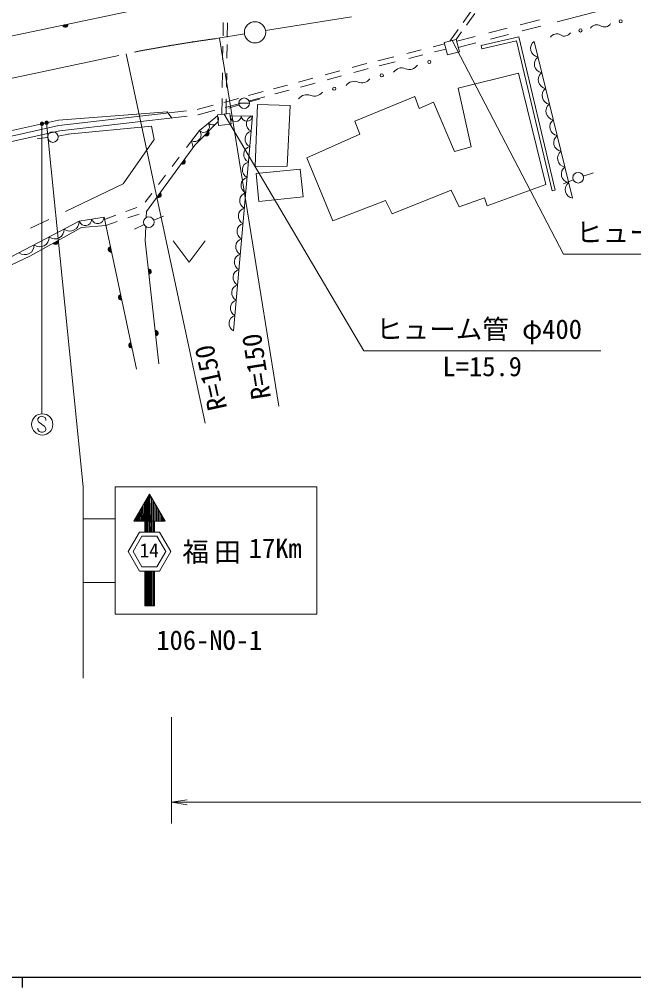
# Model space of a CAD drawing. Units: millimetres, scale not verified. Extents: x 40000 to 680000, y 20000 to 380000.
# Drawn here: x 267748 to 325600, y 204000 to 295158 of the extents above; entities that cross this region are included whole.
import ezdxf
from ezdxf.enums import TextEntityAlignment as Align

# ---------------------------------------------------------------- set-up
doc = ezdxf.new("R2010")
doc.units = ezdxf.units.MM
doc.header["$LTSCALE"] = 1000
doc.linetypes.add('CHAIN', pattern=[18.5, 12, -1.5, 3.5, -1.5])
for name, color, linetype, lineweight in [('M-BGD', 7, 'Continuous', 13), ('M-BMK', 2, 'CHAIN', 13), ('M-BMK-SRVR', 3, 'Continuous', 13), ('M-STR-HTXT', 7, 'Continuous', 13), ('M-STR-STR3', 7, 'Continuous', 13), ('M-STR-STRC', 7, 'Continuous', 13), ('M-TTL-BAND', 7, 'Continuous', 25)]:
    doc.layers.add(name, color=color, linetype=linetype, lineweight=lineweight)
doc.styles.add('ＭＳ ゴシック', font='')
doc.styles.get('ＭＳ ゴシック').set_extended_font_data('MS Gothic')

# ---------------------------------------------------------------- blocks, each defined once
blk = doc.blocks.new('filled_dot')
at = {"color": 0, "linetype": 'Continuous', "lineweight": -2, "const_width": 1.25}
blk.add_lwpolyline([(-0.625, 0, 1), (0.625, 0, 1)], format="xyb", close=True, dxfattribs=at)
blk = doc.blocks.new('open_arrow')
at = {"color": 0, "linetype": 'Continuous', "lineweight": -2}
blk.add_lwpolyline([(7.5, 1.25), (0, 0), (7.5, -1.25)], dxfattribs=at)

msp = doc.modelspace()

# ---------------------------------------------------------------- linework, layer by layer
at = {"layer": 'M-BGD'}
for p, q in [((249538, 289915), (309645, 302565)), ((318408, 294928), (323742, 296309)), ((309544, 294873), (310286, 295920)), ((309853, 294617), (310634, 295720)), ((286929, 293605), (286950, 294875)), ((287327, 293481), (287349, 294838)), ((314914, 294643), (316731, 295114)), ((315109, 294074), (316871, 294530)), ((308288, 293101), (309068, 294201)), ((308892, 293261), (309395, 293970)), ((308935, 293096), (310677, 293546)), ((311960, 293879), (313675, 294323)), ((312119, 293300), (313800, 293735)), ((286894, 291426), (286913, 292635)), ((287295, 291509), (287316, 292797)), ((306721, 292572), (307802, 292843)), ((307771, 292964), (308892, 293261)), ((308078, 291804), (307771, 292964)), ((308892, 293261), (309199, 292100)), ((309089, 292516), (310729, 292940)), ((311246, 292682), (314803, 293508)), ((311246, 292682), (311313, 292390)), ((311313, 292390), (314579, 293149)), ((314579, 293149), (317912, 279013)), ((314803, 293508), (318204, 279082)), ((316219, 293083), (319847, 278314)), ((316219, 293083), (319847, 278314)), ((304235, 291947), (305599, 292290)), ((304414, 291477), (305734, 291808)), ((306843, 292087), (307930, 292360)), ((309199, 292100), (308078, 291804)), ((299080, 290632), (300056, 290898)), ((300056, 290898), (300473, 291002)), ((301504, 291261), (303031, 291645)), ((301639, 290780), (303137, 291156)), ((286850, 288735), (286873, 290116)), ((287251, 288768), (287272, 290094)), ((296552, 289943), (297919, 290315)), ((299241, 290158), (300183, 290414)), ((300183, 290414), (300608, 290521)), ((309077, 288680), (314766, 290077)), ((314766, 290077), (317332, 279612)), ((291682, 288616), (292989, 288972)), ((294029, 289255), (295387, 289625)), ((294216, 288788), (295600, 289165)), ((296727, 289472), (298073, 289839)), ((289335, 287976), (290715, 288352)), ((291815, 288134), (293148, 288497)), ((310296, 283168), (309077, 288680)), ((286809, 286202), (286833, 287701)), ((286992, 287337), (288398, 287721)), ((287125, 286856), (288541, 287241)), ((287210, 286246), (287233, 287662)), ((288416, 287261), (289416, 287261)), ((289395, 287383), (290365, 287633)), ((289437, 287486), (290881, 287879)), ((289944, 281308), (290177, 287154)), ((290177, 287154), (293248, 287055)), ((299349, 285581), (304988, 287892)), ((304988, 287892), (305394, 286775)), ((305394, 286775), (306766, 287359)), ((306766, 287359), (308721, 282711)), ((271420, 285669), (281676, 286444)), ((271470, 285154), (283481, 286540)), ((282099, 285862), (281676, 286444)), ((284494, 286657), (286016, 287072)), ((284589, 286164), (286169, 286595)), ((286400, 286156), (287571, 286287)), ((288435, 287113), (287485, 286803)), ((287571, 286287), (287682, 285293)), ((293248, 287055), (292980, 281322)), ((249950, 280941), (271420, 285669)), ((271553, 284660), (283548, 286044)), ((284264, 283326), (286469, 285532)), ((284546, 286159), (284589, 286164)), ((284700, 284684), (286409, 286075)), ((284700, 284684), (286409, 286075)), ((286510, 285163), (286400, 286156)), ((287600, 286032), (289690, 286070)), ((287600, 286032), (289690, 286070)), ((287930, 265822), (289690, 286070)), ((289690, 286070), (287930, 265822)), ((299806, 284362), (299349, 285581)), ((250042, 280422), (271470, 285154)), ((250129, 279929), (271553, 284660)), ((280207, 285113), (272319, 284342)), ((280434, 283863), (280207, 285113)), ((283498, 283096), (284700, 284684)), ((283968, 283717), (284700, 284684)), ((287682, 285293), (286510, 285163)), ((270405, 284023), (269415, 283913)), ((271395, 284163), (272375, 284353)), ((277537, 279660), (280434, 283863)), ((283968, 283717), (284106, 283108)), ((294819, 282137), (299806, 284362)), ((279721, 277054), (284264, 283326)), ((308721, 282711), (310296, 283168)), ((282133, 281293), (282812, 282190)), ((297267, 276184), (294819, 282137)), ((292980, 281322), (289944, 281308)), ((290063, 280659), (294208, 281040)), ((294208, 281040), (294477, 278442)), ((280849, 279597), (281521, 280485)), ((290297, 278004), (290063, 280659)), ((319915, 280053), (318995, 279663)), ((320855, 280403), (321805, 280703)), ((272109, 277075), (277537, 279660)), ((308417, 279079), (302854, 276844)), ((309179, 277504), (308417, 279079)), ((317332, 279612), (311820, 277606)), ((317912, 279013), (318204, 279082)), ((279602, 277950), (280217, 278762)), ((294477, 278442), (290297, 278004)), ((302245, 278114), (297267, 276184)), ((302854, 276844), (302245, 278114)), ((311541, 278368), (309179, 277504)), ((311820, 277606), (311541, 278368)), ((277765, 277063), (278808, 277456)), ((268786, 275492), (270516, 276316)), ((273392, 276144), (275725, 276521)), ((273392, 276144), (275725, 276521)), ((275725, 276521), (278783, 262222)), ((275770, 276310), (276846, 276716)), ((277976, 276463), (279027, 276819)), ((279721, 277054), (279693, 276494)), ((280405, 276253), (281335, 276633)), ((266320, 272442), (273392, 276144)), ((266320, 272442), (273392, 276144)), ((268719, 272866), (273609, 275550)), ((273609, 275550), (275889, 275755)), ((275889, 275755), (276975, 276123)), ((279495, 275843), (278605, 275393)), ((279653, 275659), (279587, 274310)), ((279587, 274310), (280893, 262720)), ((282245, 274300), (283745, 272300)), ((283745, 272300), (285245, 274300)), ((265648, 271405), (268719, 272866))]:
    msp.add_line(p, q, dxfattribs=at)
for centre, radius in [((324378, 294975), 150), ((320597, 294116), 150), ((306355, 291145), 150), ((301879, 289886), 150), ((297403, 288627), 150), ((288916, 287261), 500), ((270908, 284075), 500), ((320373, 280252), 500), ((279947, 276063), 500)]:
    msp.add_circle(centre, radius, dxfattribs=at)
for centre, radius, start, end in [((272078, 294659), 250, 191.88569, 11.88569), ((272078, 294659), 200, 191.88569, 11.88569), ((272078, 294659), 150, 191.88569, 11.88569), ((272078, 294659), 100, 191.88569, 11.88569), ((272078, 294659), 50, 191.88569, 11.88569), ((322123, 293963), 688, 57.95758, 147.63417), ((322852, 295128), 688, 237.95758, 327.63417), ((318341, 293104), 688, 57.95758, 147.63417), ((319070, 294270), 688, 237.95758, 327.63417), ((316719, 292422), 828, 127.14715, 260.45594), ((304475, 291389), 944, 247.72632, 323.68439), ((317081, 290946), 828, 127.14715, 260.45594), ((303759, 289641), 944, 67.72632, 143.68439), ((317444, 289469), 828, 127.14715, 260.45594), ((299283, 288383), 944, 67.72632, 143.68439), ((299999, 290131), 944, 247.72632, 323.68439), ((294807, 287124), 944, 67.72632, 143.68439), ((295523, 288872), 944, 247.72632, 323.68439), ((317807, 287992), 828, 127.14715, 260.45594), ((318170, 286515), 828, 127.14715, 260.45594), ((285094, 285073), 554, 224.6871, 33.60087), ((285948, 285768), 554, 224.6871, 33.60087), ((288122, 286064), 523, 183.59135, 358.49191), ((289167, 286083), 523, 183.59135, 358.49191), ((289903, 285322), 777, 105.90861, 244.15191), ((318533, 285038), 828, 127.14715, 260.45594), ((284240, 284271), 618, 243.85469, 41.88346), ((285367, 284429), 250, 225, 45), ((285367, 284429), 200, 225, 45), ((285367, 284429), 150, 225, 45), ((285367, 284429), 100, 225, 45), ((285367, 284429), 50, 225, 45), ((289777, 283876), 777, 105.90861, 244.15191), ((318895, 283561), 828, 127.14715, 260.45594), ((289652, 282430), 777, 105.90861, 244.15191), ((319258, 282084), 828, 127.14715, 260.45594), ((283128, 281758), 250, 234.08422, 54.08422), ((283128, 281758), 200, 234.08422, 54.08422), ((283128, 281758), 150, 234.08422, 54.08422), ((283128, 281758), 100, 234.08422, 54.08422), ((283128, 281758), 50, 234.08422, 54.08422), ((289526, 280984), 777, 105.90861, 244.15191), ((319621, 280607), 828, 127.14715, 260.45594), ((289400, 279537), 777, 105.90861, 244.15191), ((319984, 279131), 828, 127.14715, 260.45594), ((280856, 278622), 250, 234.08422, 54.08422), ((280856, 278622), 200, 234.08422, 54.08422), ((280856, 278622), 150, 234.08422, 54.08422), ((280856, 278622), 100, 234.08422, 54.08422), ((280856, 278622), 50, 234.08422, 54.08422), ((289274, 278091), 777, 105.90861, 244.15191), ((289149, 276645), 777, 105.90861, 244.15191), ((273960, 276336), 599, 198.67852, 359.64617), ((275126, 276524), 599, 198.67852, 359.64617), ((271091, 275377), 887, 233.51123, 1.76052), ((272505, 276117), 887, 233.51123, 1.76052), ((289023, 275199), 777, 105.90861, 244.15191), ((269677, 274636), 887, 233.51123, 1.76052), ((288897, 273752), 777, 105.90861, 244.15191), ((268262, 273895), 887, 233.51123, 1.76052), ((271164, 274208), 250, 208.75712, 28.75712), ((271164, 274208), 200, 208.75712, 28.75712), ((271164, 274208), 150, 208.75712, 28.75712), ((271164, 274208), 100, 208.75712, 28.75712), ((271164, 274208), 50, 208.75712, 28.75712), ((276371, 273500), 250, 102.07015, 282.07015), ((276371, 273500), 200, 102.07015, 282.07015), ((276371, 273500), 150, 102.07015, 282.07015), ((276371, 273500), 100, 102.07015, 282.07015), ((276371, 273500), 50, 102.07015, 282.07015), ((288771, 272306), 777, 105.90861, 244.15191), ((279914, 271412), 250, 276.42875, 96.42875), ((279914, 271412), 200, 276.42875, 96.42875), ((279914, 271412), 150, 276.42875, 96.42875), ((279914, 271412), 100, 276.42875, 96.42875), ((279914, 271412), 50, 276.42875, 96.42875), ((288646, 270860), 777, 105.90861, 244.15191), ((288520, 269414), 777, 105.90861, 244.15191), ((277336, 268989), 250, 102.07015, 282.07015), ((277336, 268989), 200, 102.07015, 282.07015), ((277336, 268989), 150, 102.07015, 282.07015), ((277336, 268989), 100, 102.07015, 282.07015), ((277336, 268989), 50, 102.07015, 282.07015), ((288394, 267968), 777, 105.90861, 244.15191), ((288268, 266521), 777, 105.90861, 244.15191), ((280567, 265618), 250, 276.42875, 96.42875), ((280567, 265618), 200, 276.42875, 96.42875), ((280567, 265618), 150, 276.42875, 96.42875), ((280567, 265618), 100, 276.42875, 96.42875), ((280567, 265618), 50, 276.42875, 96.42875), ((278300, 264478), 250, 102.07015, 282.07015), ((278300, 264478), 200, 102.07015, 282.07015), ((278300, 264478), 150, 102.07015, 282.07015), ((278300, 264478), 100, 102.07015, 282.07015), ((278300, 264478), 50, 102.07015, 282.07015)]:
    msp.add_arc(centre, radius, start, end, dxfattribs=at)
at = {"layer": 'M-BMK'}
for p, q in [((290933, 294099), (299040, 295404)), ((286268, 293348), (288958, 293781)), ((193038, 273752), (278684, 292102))]:
    msp.add_line(p, q, dxfattribs=at)
msp.add_arc((306784, 144757), 150000, 97.86104, 100.79732, dxfattribs=at)
at = {"layer": 'M-BMK-SRVR'}
msp.add_circle((289946, 293940), 1000, dxfattribs=at)
at = {"layer": 'M-STR-HTXT'}
for p, q in [((292191, 258751), (286611, 293403)), ((285238, 257154), (277792, 291910))]:
    msp.add_line(p, q, dxfattribs=at)
at = {"layer": 'M-STR-STR3'}
for p, q in [((308515, 293161), (319007, 273053)), ((287034, 286227), (300179, 263951)), ((319007, 273053), (341344, 273053)), ((300179, 263951), (322517, 263951)), ((282089, 229448), (282089, 219448)), ((385296, 221448), (282089, 221448))]:
    msp.add_line(p, q, dxfattribs=at)
at = {"layer": 'M-STR-STRC'}
for p, q in [((269876, 285330), (269876, 258023)), ((270313, 285426), (273770, 251147)), ((269617, 257720), (269493, 257536)), ((269493, 257536), (269496, 257404)), ((269496, 257404), (269559, 257275)), ((269559, 257275), (269815, 257093)), ((269809, 257786), (269617, 257720)), ((269931, 257783), (269809, 257786)), ((269815, 257093), (269944, 256962)), ((270181, 257665), (269931, 257783)), ((270244, 257533), (270181, 257665)), ((270244, 257404), (270244, 257533)), ((269496, 256556), (269493, 256677)), ((269536, 256454), (269496, 256556)), ((269620, 256343), (269536, 256454)), ((269807, 256282), (269620, 256343)), ((269941, 256282), (269807, 256282)), ((270041, 256311), (269941, 256282)), ((269944, 256962), (270123, 256846)), ((270183, 256404), (270041, 256311)), ((270123, 256846), (270249, 256646)), ((270244, 256535), (270183, 256404)), ((270249, 256646), (270244, 256535)), ((273770, 251147), (273770, 233147)), ((276770, 251147), (276770, 239147)), ((276770, 251147), (295770, 251147)), ((295770, 251147), (295770, 239147)), ((280019, 250472), (278544, 247917)), ((279648, 247917), (279648, 249830)), ((279694, 249910), (279694, 246890)), ((279776, 247917), (279776, 250052)), ((279819, 247917), (279801, 250095)), ((279825, 246890), (279825, 250136)), ((279905, 247917), (279905, 250275)), ((279928, 246890), (279928, 250315)), ((280019, 250472), (280019, 246890)), ((280019, 250472), (281494, 247917)), ((280155, 249993), (280019, 250305)), ((280027, 246890), (280019, 250181)), ((280084, 247805), (280162, 250224)), ((280185, 246890), (280178, 249938)), ((280187, 250181), (280187, 247955)), ((280312, 247917), (280312, 249964)), ((280420, 247917), (280420, 249778)), ((279378, 248023), (279158, 248982)), ((279228, 247977), (279319, 249260)), ((279228, 247917), (279228, 249102)), ((279378, 247917), (279378, 249362)), ((279431, 247917), (279416, 249429)), ((279519, 247917), (279519, 249607)), ((279569, 249693), (279569, 246890)), ((280540, 247917), (280540, 249570)), ((280660, 247917), (280660, 249362)), ((280784, 247917), (280784, 249147)), ((280891, 247917), (280891, 248961)), ((273770, 248147), (276770, 248147)), ((278614, 248038), (278811, 248380)), ((278655, 247917), (278923, 248411)), ((278765, 247917), (278765, 248300)), ((278765, 247992), (278923, 248271)), ((278810, 247917), (278977, 248194)), ((278923, 247917), (278923, 248575)), ((278965, 247917), (278999, 248705)), ((279069, 247977), (279190, 248843)), ((279069, 247917), (279069, 248827)), ((279152, 247917), (279228, 248240)), ((279291, 247917), (279310, 248319)), ((279648, 246890), (279648, 248106)), ((279757, 246890), (279757, 248651)), ((281007, 247917), (281007, 248761)), ((281123, 247917), (281123, 248561)), ((281243, 247917), (281243, 248353)), ((281294, 247917), (281243, 248147)), ((281277, 247993), (281338, 248188)), ((281387, 247917), (281331, 248166)), ((278544, 247917), (281494, 247917)), ((280097, 246890), (280083, 247917)), ((280309, 247917), (280309, 246890)), ((280380, 246890), (280378, 247917)), ((280469, 247917), (280469, 246890)), ((279062, 246890), (278000, 245050)), ((279293, 246490), (278461, 245050)), ((279062, 246890), (280939, 246890)), ((279293, 246490), (280708, 246490)), ((280708, 246490), (281539, 245050)), ((280939, 246890), (282001, 245050)), ((279062, 243210), (278000, 245050)), ((278461, 245050), (279293, 243610)), ((281539, 245050), (280708, 243610)), ((280939, 243210), (282001, 245050)), ((279293, 243610), (280708, 243610)), ((280939, 243210), (279062, 243210)), ((279569, 243210), (279569, 239956)), ((279648, 239956), (279648, 243210)), ((279694, 242834), (279694, 241183)), ((279757, 239956), (279757, 243210)), ((279836, 243210), (279836, 239956)), ((279928, 239956), (279928, 243210)), ((280019, 243210), (280019, 239956)), ((280108, 239956), (280108, 243210)), ((280202, 239956), (280162, 242834)), ((280199, 241183), (280195, 243210)), ((280309, 243210), (280309, 239956)), ((280394, 239956), (280388, 243210)), ((280469, 243210), (280469, 239956)), ((273770, 242147), (276770, 242147)), ((280042, 241183), (280039, 242256)), ((280469, 241368), (280469, 240468)), ((279569, 239956), (280469, 239956)), ((276770, 239147), (295770, 239147))]:
    msp.add_line(p, q, dxfattribs=at)
msp.add_circle((269901, 257023), 1000, dxfattribs=at)
at = {"layer": 'M-TTL-BAND'}
for p, q in [((40000, 205000), (579000, 205000)), ((268000, 205000), (268000, 204000))]:
    msp.add_line(p, q, dxfattribs=at)

# ---------------------------------------------------------------- block references
at = {"layer": 'M-STR-STR3', "xscale": 193, "yscale": 193}
msp.add_blockref('open_arrow', (282089, 221448), dxfattribs=at)
at = {"layer": 'M-STR-STRC', "xscale": 160, "yscale": 160}
for p, rotation in [((269876, 285330), 270), ((270313, 285426), 275.8)]:
    msp.add_blockref('filled_dot', p, dxfattribs=dict(at, rotation=rotation))

# ---------------------------------------------------------------- texts
at = {"layer": 'M-STR-HTXT', "style": 'ＭＳ ゴシック'}
for rotation, p in [(98.881, (290542, 259395)), (102.265, (286426, 258370))]:
    msp.add_text('R=150', height=1833, rotation=rotation, dxfattribs=at).set_placement(p, align=Align.MIDDLE_LEFT)
at = {"layer": 'M-STR-STR3', "style": 'ＭＳ ゴシック'}
for s, p in [('ヒューム管 φ400', (320175, 273627)), ('ヒューム管 φ400', (301348, 264525)), ('L=15.9', (307598, 261012))]:
    msp.add_text(s, height=1833, dxfattribs=at).set_placement(p, align=Align.BOTTOM_LEFT)
at = {"layer": 'M-STR-STRC', "style": 'ＭＳ ゴシック'}
for s, height, p in [('17Km', 1833, (289351, 243897)), ('14', 1320, (279078, 244112)), ('106-NO-1', 1833, (280645, 235247))]:
    msp.add_text(s, height=height, dxfattribs=at).set_placement(p, align=Align.BOTTOM_LEFT)
at = {"layer": 'M-STR-STRC', "insert": (283101, 243897), "char_height": 1833, "attachment_point": 7, "style": 'ＭＳ ゴシック'}
msp.add_mtext('\\T1.2;福田', dxfattribs=at)

doc.saveas('drawing.dxf')
